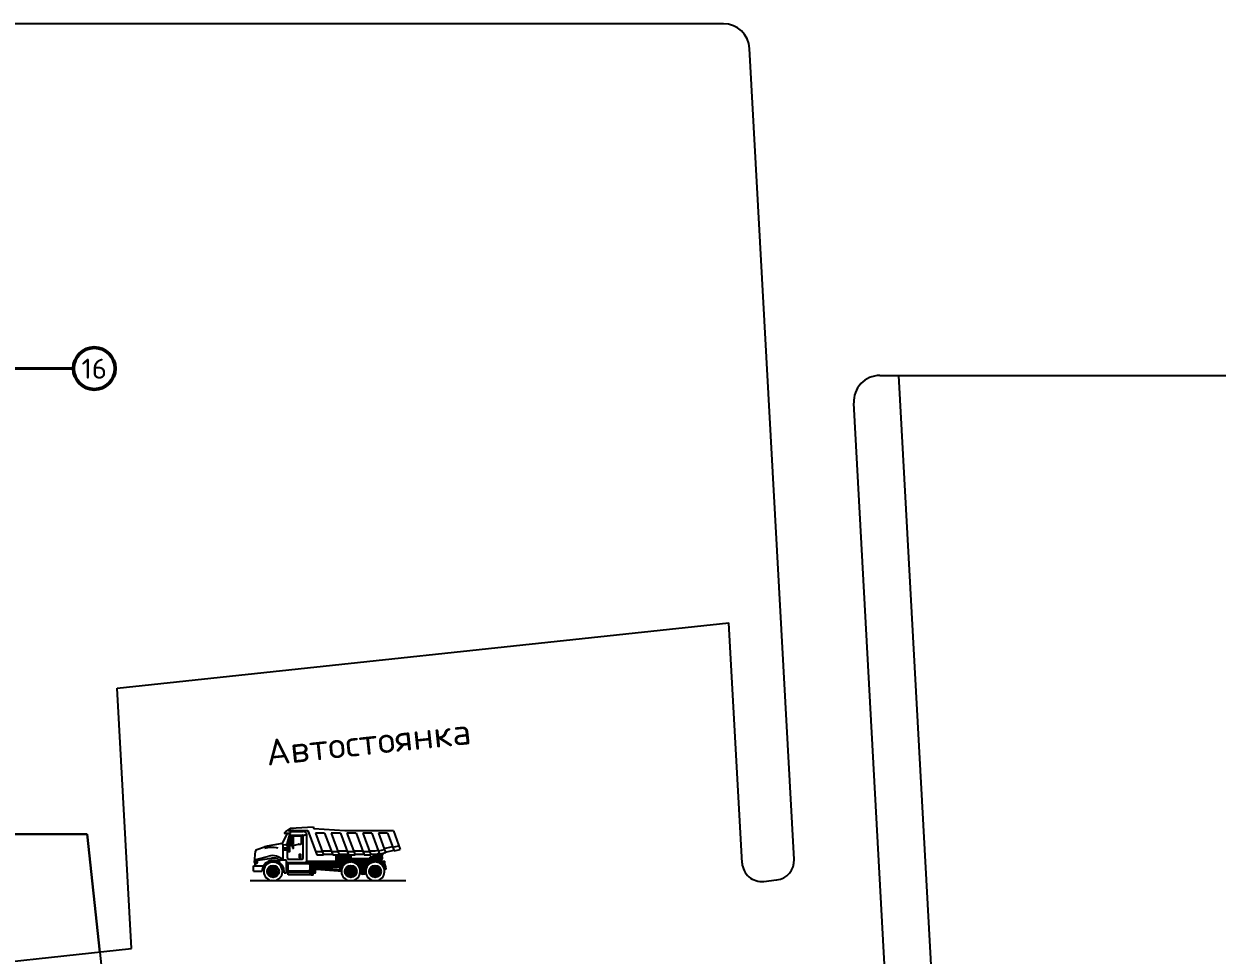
# Model space of a CAD drawing. Header units: millimetres. Extents: x 2406 to 3000, y 1133 to 1553.
# Drawn here: x 2611.3 to 2730.4, y 1311.4 to 1404.3 of the extents above; entities that cross this region are included whole.
import ezdxf

# ---------------------------------------------------------------- set-up
doc = ezdxf.new("R2010")
doc.units = ezdxf.units.MM
doc.layers.add('Проект.', color=7, linetype='Continuous')
doc.layers.add('Размеры', color=5, linetype='Continuous', lineweight=18)
doc.linetypes.add('FENCELINE2', pattern='A,6.35,-2.54,[132,ltypeshp.shx,S=2.54,R=0,X=-2.54,Y=0],-2.54,25.4', length=36.83)

msp = doc.modelspace()

# ---------------------------------------------------------------- hatches: boundary and pattern name
at = {"layer": 'Проект.', "ltscale": 0.2}
h = msp.add_hatch(dxfattribs=at)
h.set_pattern_fill('ANSI31', color=256, scale=0.06191, style=0)
h.set_pattern_definition([(45, (2667.0639, 1161.305426), (-0.00547209167, 0.00547209167), [])])
h.paths.add_polyline_path([(2637.09, 1319.68), (2637.26, 1319.73, 0.917596), (2635.07, 1319.89), (2635.23, 1319.86, -0.944901)])
h.paths.add_polyline_path([(2640.38, 1320.13), (2642.83, 1320.13, -0.350472), (2643.91, 1320.99), (2643.92, 1320.99), (2643.92, 1321.36), (2643.67, 1321.36), (2643.64, 1321.43), (2642.73, 1321.43), (2642.76, 1321.36), (2642.41, 1321.36), (2642.41, 1320.74), (2639.52, 1320.74, -0.38914), (2639.35, 1320.59), (2637.65, 1320.59, 0.414214), (2637.48, 1320.43), (2637.48, 1319.69), (2637.64, 1319.69), (2637.64, 1319.63), (2639.82, 1319.63), (2639.82, 1319.69), (2639.9, 1319.69), (2639.9, 1319.36), (2640.15, 1319.36), (2640.15, 1319.56), (2640.38, 1319.56), (2640.38, 1319.93), (2642.97, 1319.73, -0.03521), (2642.98, 1319.86), (2640.38, 1320.06)])
h.paths.add_polyline_path([(2639.82, 1319.87, -0.414214), (2639.7, 1319.75), (2637.75, 1319.75, -0.414214), (2637.64, 1319.87), (2637.64, 1320.4, -0.414214), (2637.75, 1320.52), (2639.7, 1320.52, -0.414214), (2639.82, 1320.4)], flags=16)
h.paths.add_polyline_path([(2646.9, 1320.83), (2646.9, 1320.92, 0.652802), (2647.02, 1321.22), (2647.17, 1321.54), (2646.78, 1321.45), (2646.75, 1321.51), (2646.37, 1321.43), (2646.07, 1321.43), (2646.32, 1321.14), (2645.83, 1321.14), (2645.83, 1320.99), (2646.34, 1320.99, -0.134942)])
h.paths.add_polyline_path([(2647.19, 1320.13), (2647.29, 1320.13, 0.329566), (2646.34, 1320.83), (2643.91, 1320.83, 0.329566), (2642.95, 1320.13), (2643.06, 1320.13, -0.892223), (2644.82, 1319.51, 0.231812), (2645.42, 1319.51, -0.892223)])
h.paths.add_polyline_path([(2647.31, 1320.74), (2647.03, 1320.74, -0.098266), (2647.31, 1320.42)])

# ---------------------------------------------------------------- linework, layer by layer
for p, q in [((2681.13, 1404.31), (2603.38, 1404.31)), ((2688.17, 1320.91), (2683.72, 1401.85)), ((2696.73, 1369.21), (2868.32, 1369.21)), ((2704.27, 1266.57), (2698.63, 1369.21)), ((2704.21, 1183.21), (2694.13, 1366.46)), ((2620.57, 1338.01), (2681.67, 1344.51)), ((2682.98, 1320.55), (2681.67, 1344.51)), ((2622, 1312.01), (2620.57, 1338.01)), ((2685.14, 1318.72), (2686.43, 1318.86)), ((2602.93, 1309.98), (2622, 1312.01)), ((2618.86, 1311.67), (2618.99, 1310.38))]:
    msp.add_line(p, q)
at = {"linetype": 'FENCELINE2', "lineweight": 30, "ltscale": 0.2}
for p, q in [((2600.78, 1323.45), (2617.6, 1323.45)), ((2617.6, 1323.45), (2618.86, 1311.67))]:
    msp.add_line(p, q, dxfattribs=at)
for centre, radius, start, end in [((2681.13, 1401.71), 2.6, 3.1476, 90), ((2696.73, 1366.61), 2.6, 90, 183.1476), ((2684.93, 1320.66), 1.95, 183.1476, 276.0725), ((2686.23, 1320.8), 1.95, 276.0725, 3.1476)]:
    msp.add_arc(centre, radius, start, end)
at = {"layer": 'Проект.', "color": 3, "ltscale": 0.2}
for p, q in [((2637.64, 1323.79), (2637.88, 1323.75)), ((2637.07, 1322.46), (2637.58, 1323.5)), ((2637.88, 1323.5), (2637.24, 1323.5)), ((2637.79, 1323.39), (2637.53, 1322.46)), ((2637.85, 1323.3), (2637.58, 1322.3)), ((2637.71, 1322.52), (2637.89, 1323.19)), ((2637.95, 1322.74), (2637.72, 1322.14)), ((2637.88, 1323.5), (2637.88, 1323.75)), ((2637.88, 1323.69), (2639.13, 1323.69)), ((2637.92, 1323.35), (2639.24, 1323.35)), ((2638.05, 1322.84), (2637.93, 1322.84)), ((2637.93, 1322.84), (2637.93, 1322.74)), ((2637.93, 1322.74), (2638.05, 1322.74)), ((2638.18, 1323.13), (2637.96, 1323.13)), ((2637.96, 1323.13), (2637.96, 1322.84)), ((2637.96, 1322.74), (2637.96, 1322.43)), ((2638.93, 1323.25), (2637.97, 1323.25)), ((2638.05, 1322.74), (2638.05, 1322.84)), ((2638.18, 1322.43), (2638.18, 1323.13)), ((2638.98, 1322.52), (2638.98, 1323.2)), ((2639.15, 1321.04), (2639.15, 1323.28)), ((2639.52, 1320.76), (2639.52, 1323.44)), ((2634.31, 1320.62), (2634.4, 1321.73)), ((2634.53, 1321.89), (2635.3, 1322.16)), ((2637.16, 1320.85), (2637.16, 1322.39)), ((2637.21, 1322.39), (2637.42, 1322.38)), ((2637.58, 1321.04), (2637.58, 1322.3)), ((2637.71, 1322.36), (2637.71, 1322.5)), ((2637.72, 1322.14), (2637.72, 1321.9)), ((2637.79, 1322.29), (2638.12, 1322.29)), ((2637.96, 1322.43), (2638.18, 1322.43)), ((2638.05, 1322.43), (2638.15, 1322.08)), ((2638.17, 1322.29), (2638.68, 1322.42)), ((2638.72, 1322.43), (2638.9, 1322.43)), ((2634.19, 1319.73), (2634.19, 1320.28)), ((2634.19, 1320.28), (2635.24, 1320.28)), ((2634.35, 1320.33), (2634.35, 1320.82)), ((2634.56, 1320.69), (2634.35, 1320.69)), ((2634.56, 1320.68), (2634.35, 1320.68)), ((2634.51, 1320.51), (2634.35, 1320.51)), ((2634.51, 1320.49), (2634.35, 1320.49)), ((2634.42, 1320.91), (2635.71, 1321.24)), ((2634.43, 1320.8), (2635.99, 1321.03)), ((2634.55, 1320.55), (2634.58, 1320.66)), ((2634.56, 1320.55), (2634.59, 1320.65)), ((2636.84, 1320.85), (2636.72, 1320.66)), ((2637.48, 1320.85), (2636.84, 1320.85)), ((2637.48, 1319.57), (2637.48, 1320.85)), ((2637.69, 1320.93), (2639.04, 1320.93)), ((2634.19, 1319.73), (2635.05, 1319.73)), ((2637.25, 1319.57), (2637.48, 1319.57))]:
    msp.add_line(p, q, dxfattribs=at)
at = {"layer": 'Проект.', "color": 1, "ltscale": 0.2}
for p, q in [((2637.88, 1324.03), (2637.67, 1323.86)), ((2637.67, 1323.86), (2638.73, 1323.81)), ((2637.88, 1324.03), (2640.15, 1324.17)), ((2638.73, 1323.81), (2639.63, 1323.81)), ((2639.47, 1323.81), (2639.69, 1323.65)), ((2639.63, 1323.81), (2640.53, 1321.36)), ((2640.15, 1324.17), (2640.23, 1323.95)), ((2643.32, 1323.75), (2640.23, 1323.95)), ((2648.16, 1323.75), (2643.32, 1323.75)), ((2648.16, 1323.75), (2648.83, 1321.92)), ((2640.39, 1323.53), (2641.18, 1321.36)), ((2641.3, 1323.53), (2640.39, 1323.53)), ((2641.3, 1323.53), (2642.1, 1321.36)), ((2642.87, 1323.53), (2641.96, 1323.53)), ((2641.96, 1323.53), (2642.76, 1321.36)), ((2642.87, 1323.53), (2643.67, 1321.36)), ((2644.45, 1323.53), (2643.53, 1323.53)), ((2643.53, 1323.53), (2644.33, 1321.36)), ((2644.45, 1323.53), (2645.24, 1321.36)), ((2646.02, 1323.53), (2645.1, 1323.53)), ((2645.1, 1323.53), (2645.9, 1321.36)), ((2646.02, 1323.53), (2646.78, 1321.45)), ((2646.67, 1323.53), (2647.39, 1321.59)), ((2647.59, 1323.53), (2646.67, 1323.53)), ((2647.59, 1323.53), (2648.23, 1321.78)), ((2640.4, 1321.71), (2641.05, 1321.71)), ((2641.03, 1321.78), (2641.94, 1321.78)), ((2641.16, 1321.43), (2642.07, 1321.43)), ((2641.97, 1321.71), (2642.62, 1321.71)), ((2642.6, 1321.78), (2643.51, 1321.78)), ((2643.54, 1321.71), (2644.2, 1321.71)), ((2644.17, 1321.78), (2645.08, 1321.78)), ((2644.3, 1321.43), (2645.22, 1321.43)), ((2645.11, 1321.71), (2645.77, 1321.71)), ((2645.74, 1321.78), (2646.33, 1321.78)), ((2646.33, 1321.78), (2646.63, 1321.85)), ((2646.66, 1321.78), (2647.26, 1321.92)), ((2647.24, 1321.99), (2648.08, 1322.19)), ((2647.36, 1321.65), (2648.2, 1321.85)), ((2648.11, 1322.12), (2648.71, 1322.26)), ((2648.23, 1321.78), (2648.83, 1321.92)), ((2640.53, 1321.36), (2641.18, 1321.36)), ((2642.1, 1321.36), (2642.76, 1321.36)), ((2643.67, 1321.36), (2644.33, 1321.36)), ((2645.24, 1321.36), (2645.9, 1321.36))]:
    msp.add_line(p, q, dxfattribs=at)
at = {"layer": 'Проект.', "ltscale": 0.2}
for p, q in [((2642.73, 1321.43), (2643.64, 1321.43)), ((2645.87, 1321.43), (2646.37, 1321.43)), ((2646.07, 1321.43), (2646.32, 1321.14)), ((2646.37, 1321.43), (2646.75, 1321.51)), ((2646.78, 1321.45), (2647.39, 1321.59)), ((2647.02, 1321.22), (2647.17, 1321.54)), ((2635.42, 1320.2), (2635.37, 1320.24)), ((2635.46, 1320.26), (2635.42, 1320.3)), ((2635.51, 1320.32), (2635.47, 1320.36)), ((2635.56, 1320.37), (2635.52, 1320.41)), ((2635.62, 1320.42), (2635.58, 1320.46)), ((2635.68, 1320.46), (2635.64, 1320.51)), ((2635.74, 1320.5), (2635.71, 1320.55)), ((2635.8, 1320.53), (2635.78, 1320.58)), ((2635.87, 1320.55), (2635.85, 1320.61)), ((2635.94, 1320.57), (2635.93, 1320.63)), ((2636.01, 1320.59), (2636, 1320.65)), ((2636.09, 1320.6), (2636.08, 1320.66)), ((2636.16, 1320.6), (2636.16, 1320.66)), ((2636.23, 1320.6), (2636.24, 1320.66)), ((2636.3, 1320.59), (2636.31, 1320.65)), ((2636.37, 1320.57), (2636.39, 1320.63)), ((2636.44, 1320.55), (2636.46, 1320.61)), ((2636.51, 1320.52), (2636.54, 1320.58)), ((2636.58, 1320.49), (2636.61, 1320.54)), ((2636.64, 1320.45), (2636.67, 1320.5)), ((2636.7, 1320.41), (2636.73, 1320.46)), ((2636.75, 1320.37), (2636.79, 1320.41)), ((2636.81, 1320.31), (2636.85, 1320.35)), ((2636.85, 1320.26), (2636.9, 1320.29)), ((2636.89, 1320.2), (2636.94, 1320.23)), ((2637.64, 1319.87), (2637.64, 1320.4)), ((2637.65, 1320.59), (2639.35, 1320.59)), ((2637.75, 1320.52), (2639.7, 1320.52)), ((2639.52, 1320.74), (2642.41, 1320.74)), ((2639.82, 1320.4), (2639.82, 1319.87)), ((2642.41, 1321.36), (2642.41, 1320.74)), ((2643.17, 1320.2), (2643.12, 1320.24)), ((2643.21, 1320.26), (2643.17, 1320.3)), ((2643.26, 1320.32), (2643.22, 1320.36)), ((2643.31, 1320.37), (2643.27, 1320.41)), ((2643.37, 1320.42), (2643.33, 1320.46)), ((2643.43, 1320.46), (2643.4, 1320.51)), ((2643.49, 1320.5), (2643.46, 1320.55)), ((2643.56, 1320.53), (2643.53, 1320.58)), ((2643.62, 1320.55), (2643.6, 1320.61)), ((2643.69, 1320.57), (2643.68, 1320.63)), ((2643.76, 1320.59), (2643.76, 1320.65)), ((2643.84, 1320.6), (2643.83, 1320.66)), ((2643.91, 1320.99), (2646.34, 1320.99)), ((2643.91, 1320.83), (2646.34, 1320.83)), ((2643.91, 1320.6), (2643.91, 1320.66)), ((2643.92, 1321.36), (2643.92, 1320.99)), ((2643.98, 1320.6), (2643.99, 1320.66)), ((2644.05, 1320.59), (2644.06, 1320.65)), ((2644.13, 1320.57), (2644.14, 1320.63)), ((2644.2, 1320.55), (2644.21, 1320.61)), ((2644.26, 1320.52), (2644.29, 1320.58)), ((2644.33, 1320.49), (2644.36, 1320.54)), ((2644.39, 1320.45), (2644.42, 1320.5)), ((2644.45, 1320.41), (2644.49, 1320.46)), ((2644.51, 1320.37), (2644.55, 1320.41)), ((2644.56, 1320.31), (2644.6, 1320.35)), ((2644.6, 1320.26), (2644.65, 1320.29)), ((2644.65, 1320.2), (2644.69, 1320.23)), ((2645.59, 1320.18), (2645.54, 1320.21)), ((2645.63, 1320.24), (2645.58, 1320.27)), ((2645.68, 1320.3), (2645.63, 1320.33)), ((2645.73, 1320.35), (2645.68, 1320.39)), ((2645.78, 1320.4), (2645.74, 1320.44)), ((2645.84, 1320.44), (2645.8, 1320.49)), ((2645.83, 1321.14), (2645.83, 1320.99)), ((2646.32, 1321.14), (2645.83, 1321.14)), ((2645.9, 1320.48), (2645.87, 1320.53)), ((2645.96, 1320.51), (2645.94, 1320.57)), ((2646.03, 1320.54), (2646.01, 1320.6)), ((2646.1, 1320.57), (2646.08, 1320.62)), ((2646.17, 1320.58), (2646.16, 1320.64)), ((2646.24, 1320.59), (2646.24, 1320.65)), ((2646.31, 1320.6), (2646.31, 1320.66)), ((2646.39, 1320.6), (2646.39, 1320.66)), ((2646.46, 1320.59), (2646.47, 1320.65)), ((2646.53, 1320.58), (2646.54, 1320.64)), ((2646.6, 1320.56), (2646.62, 1320.62)), ((2646.67, 1320.54), (2646.69, 1320.59)), ((2646.74, 1320.51), (2646.76, 1320.56)), ((2646.8, 1320.47), (2646.83, 1320.52)), ((2646.86, 1320.43), (2646.9, 1320.48)), ((2646.9, 1320.83), (2646.9, 1320.92)), ((2646.92, 1320.39), (2646.96, 1320.43)), ((2646.97, 1320.34), (2647.01, 1320.38)), ((2647.02, 1320.28), (2647.06, 1320.32)), ((2647.03, 1320.74), (2647.31, 1320.74)), ((2647.06, 1320.22), (2647.11, 1320.26)), ((2647.1, 1320.16), (2647.15, 1320.19)), ((2647.31, 1320.42), (2647.31, 1320.74)), ((2635.07, 1319.89), (2635.23, 1319.86)), ((2635.28, 1319.8), (2635.22, 1319.8)), ((2635.27, 1319.72), (2635.22, 1319.72)), ((2635.28, 1319.65), (2635.22, 1319.65)), ((2635.29, 1319.87), (2635.23, 1319.88)), ((2635.29, 1319.58), (2635.23, 1319.57)), ((2635.3, 1319.51), (2635.24, 1319.49)), ((2635.3, 1319.94), (2635.25, 1319.95)), ((2635.32, 1320.01), (2635.27, 1320.03)), ((2635.32, 1319.44), (2635.27, 1319.42)), ((2635.35, 1319.37), (2635.29, 1319.35)), ((2635.35, 1320.08), (2635.3, 1320.1)), ((2635.38, 1320.14), (2635.33, 1320.17)), ((2635.38, 1319.3), (2635.33, 1319.28)), ((2635.42, 1319.24), (2635.37, 1319.21)), ((2635.46, 1319.18), (2635.41, 1319.15)), ((2635.5, 1319.13), (2635.46, 1319.09)), ((2635.56, 1319.07), (2635.52, 1319.03)), ((2635.61, 1319.03), (2635.58, 1318.98)), ((2635.67, 1318.98), (2635.64, 1318.94)), ((2636.69, 1319.02), (2636.73, 1318.98)), ((2636.75, 1319.07), (2636.79, 1319.03)), ((2636.8, 1319.12), (2636.84, 1319.08)), ((2636.85, 1319.18), (2636.89, 1319.14)), ((2636.89, 1319.24), (2636.94, 1319.2)), ((2636.93, 1320.14), (2636.98, 1320.16)), ((2636.93, 1319.3), (2636.98, 1319.27)), ((2636.96, 1320.07), (2637.02, 1320.09)), ((2636.96, 1319.36), (2637.01, 1319.34)), ((2636.99, 1320), (2637.04, 1320.02)), ((2636.99, 1319.43), (2637.04, 1319.41)), ((2637.01, 1319.93), (2637.07, 1319.95)), ((2637.01, 1319.5), (2637.06, 1319.49)), ((2637.02, 1319.86), (2637.08, 1319.87)), ((2637.02, 1319.57), (2637.08, 1319.56)), ((2637.03, 1319.79), (2637.09, 1319.79)), ((2637.03, 1319.64), (2637.09, 1319.64)), ((2637.04, 1319.72), (2637.09, 1319.72)), ((2637.09, 1319.68), (2637.26, 1319.73)), ((2637.48, 1319.69), (2637.64, 1319.69)), ((2637.64, 1319.36), (2637.64, 1319.69)), ((2637.64, 1319.63), (2639.82, 1319.63)), ((2639.82, 1319.36), (2637.64, 1319.36)), ((2639.7, 1319.75), (2637.75, 1319.75)), ((2639.82, 1319.69), (2639.82, 1319.36)), ((2639.82, 1319.69), (2639.9, 1319.69)), ((2639.9, 1319.69), (2639.9, 1319.36)), ((2639.9, 1319.36), (2640.15, 1319.36)), ((2640.15, 1319.36), (2640.15, 1319.56)), ((2640.15, 1319.56), (2640.38, 1319.56)), ((2642.83, 1320.13), (2640.38, 1320.13)), ((2640.38, 1320.06), (2640.38, 1320.13)), ((2642.98, 1319.86), (2640.38, 1320.06)), ((2642.97, 1319.73), (2640.38, 1319.93)), ((2640.38, 1319.56), (2640.38, 1319.93)), ((2642.81, 1319.96), (2642.84, 1319.96)), ((2643.06, 1320.13), (2642.95, 1320.13)), ((2643.03, 1319.8), (2642.97, 1319.8)), ((2643.03, 1319.72), (2642.97, 1319.72)), ((2643.03, 1319.65), (2642.97, 1319.65)), ((2643.04, 1319.87), (2642.98, 1319.88)), ((2643.04, 1319.58), (2642.98, 1319.57)), ((2643.05, 1319.94), (2643, 1319.95)), ((2643.05, 1319.51), (2643, 1319.49)), ((2643.07, 1320.01), (2643.02, 1320.03)), ((2643.07, 1319.44), (2643.02, 1319.42)), ((2643.1, 1319.37), (2643.04, 1319.35)), ((2643.1, 1320.08), (2643.05, 1320.1)), ((2643.13, 1320.14), (2643.08, 1320.17)), ((2643.13, 1319.3), (2643.08, 1319.28)), ((2643.17, 1319.24), (2643.12, 1319.21)), ((2643.21, 1319.18), (2643.16, 1319.15)), ((2643.26, 1319.13), (2643.21, 1319.09)), ((2643.31, 1319.07), (2643.27, 1319.03)), ((2643.36, 1319.03), (2643.33, 1318.98)), ((2643.42, 1318.98), (2643.39, 1318.94)), ((2643.73, 1319.68), (2643.7, 1319.7)), ((2643.73, 1319.68), (2643.71, 1319.65)), ((2643.75, 1319.82), (2643.72, 1319.81)), ((2643.75, 1319.82), (2643.75, 1319.85)), ((2643.81, 1319.57), (2643.78, 1319.56)), ((2643.81, 1319.57), (2643.82, 1319.54)), ((2643.87, 1319.89), (2643.84, 1319.91)), ((2643.87, 1319.89), (2643.88, 1319.92)), ((2643.95, 1319.54), (2643.93, 1319.52)), ((2643.95, 1319.54), (2643.97, 1319.53)), ((2644, 1319.87), (2643.99, 1319.9)), ((2644, 1319.87), (2644.03, 1319.88)), ((2644.06, 1319.62), (2644.09, 1319.63)), ((2644.06, 1319.62), (2644.07, 1319.59)), ((2644.08, 1319.76), (2644.1, 1319.79)), ((2644.08, 1319.76), (2644.11, 1319.74)), ((2644.44, 1319.02), (2644.48, 1318.98)), ((2644.5, 1319.07), (2644.54, 1319.03)), ((2644.55, 1319.12), (2644.59, 1319.08)), ((2644.6, 1319.18), (2644.65, 1319.14)), ((2644.64, 1319.24), (2644.69, 1319.2)), ((2644.68, 1320.14), (2644.73, 1320.16)), ((2644.68, 1319.3), (2644.73, 1319.27)), ((2644.71, 1320.07), (2644.77, 1320.09)), ((2644.71, 1319.36), (2644.76, 1319.34)), ((2644.74, 1320), (2644.8, 1320.02)), ((2644.74, 1319.43), (2644.79, 1319.41)), ((2644.76, 1319.93), (2644.82, 1319.95)), ((2644.76, 1319.5), (2644.82, 1319.49)), ((2644.77, 1319.57), (2644.83, 1319.56)), ((2644.78, 1319.86), (2644.83, 1319.87)), ((2644.78, 1319.79), (2644.84, 1319.79)), ((2644.78, 1319.64), (2644.84, 1319.64)), ((2644.79, 1319.72), (2644.85, 1319.72)), ((2645.46, 1319.77), (2645.4, 1319.77)), ((2645.46, 1319.69), (2645.4, 1319.69)), ((2645.47, 1319.84), (2645.41, 1319.85)), ((2645.47, 1319.62), (2645.41, 1319.61)), ((2645.48, 1319.91), (2645.42, 1319.92)), ((2645.48, 1319.55), (2645.42, 1319.54)), ((2645.5, 1319.98), (2645.44, 1320)), ((2645.49, 1319.48), (2645.44, 1319.46)), ((2645.52, 1319.41), (2645.46, 1319.39)), ((2645.52, 1320.05), (2645.47, 1320.07)), ((2645.55, 1319.34), (2645.49, 1319.32)), ((2645.55, 1320.12), (2645.5, 1320.14)), ((2645.58, 1319.28), (2645.53, 1319.25)), ((2645.62, 1319.22), (2645.57, 1319.18)), ((2645.66, 1319.16), (2645.62, 1319.12)), ((2645.71, 1319.1), (2645.67, 1319.06)), ((2645.76, 1319.05), (2645.73, 1319.01)), ((2645.82, 1319.01), (2645.79, 1318.96)), ((2646.17, 1319.67), (2646.14, 1319.69)), ((2646.19, 1319.81), (2646.15, 1319.8)), ((2646.17, 1319.67), (2646.15, 1319.64)), ((2646.19, 1319.81), (2646.18, 1319.84)), ((2646.25, 1319.56), (2646.22, 1319.56)), ((2646.25, 1319.56), (2646.26, 1319.53)), ((2646.29, 1319.89), (2646.27, 1319.91)), ((2646.29, 1319.89), (2646.31, 1319.92)), ((2646.39, 1319.55), (2646.37, 1319.52)), ((2646.39, 1319.55), (2646.42, 1319.53)), ((2646.43, 1319.88), (2646.42, 1319.91)), ((2646.43, 1319.88), (2646.46, 1319.88)), ((2646.5, 1319.63), (2646.53, 1319.64)), ((2646.5, 1319.63), (2646.5, 1319.6)), ((2646.51, 1319.77), (2646.53, 1319.79)), ((2646.51, 1319.77), (2646.54, 1319.75)), ((2646.84, 1319), (2646.88, 1318.95)), ((2646.9, 1319.04), (2646.94, 1319)), ((2646.96, 1319.09), (2647, 1319.05)), ((2647.01, 1319.14), (2647.05, 1319.1)), ((2647.05, 1319.2), (2647.1, 1319.17)), ((2647.09, 1319.26), (2647.14, 1319.23)), ((2647.13, 1319.32), (2647.18, 1319.3)), ((2647.14, 1320.1), (2647.19, 1320.12)), ((2647.16, 1320.03), (2647.22, 1320.05)), ((2647.16, 1319.39), (2647.21, 1319.37)), ((2647.18, 1319.46), (2647.24, 1319.44)), ((2647.29, 1320.13), (2647.19, 1320.13)), ((2647.19, 1319.96), (2647.24, 1319.98)), ((2647.2, 1319.89), (2647.26, 1319.9)), ((2647.2, 1319.53), (2647.26, 1319.52)), ((2647.21, 1319.6), (2647.27, 1319.59)), ((2647.22, 1319.82), (2647.27, 1319.83)), ((2647.22, 1319.75), (2647.28, 1319.75)), ((2647.22, 1319.67), (2647.28, 1319.67)), ((2647.41, 1319.96), (2647.44, 1319.96)), ((2633.87, 1318.82), (2649.39, 1318.82)), ((2635.73, 1318.95), (2635.7, 1318.9)), ((2635.8, 1318.91), (2635.77, 1318.86)), ((2635.87, 1318.89), (2635.85, 1318.83)), ((2635.94, 1318.87), (2635.92, 1318.82)), ((2636.01, 1318.85), (2636, 1318.82)), ((2636.08, 1318.84), (2636.08, 1318.82)), ((2636.15, 1318.84), (2636.15, 1318.82)), ((2636.22, 1318.84), (2636.23, 1318.82)), ((2636.3, 1318.85), (2636.3, 1318.82)), ((2636.37, 1318.87), (2636.38, 1318.82)), ((2636.44, 1318.89), (2636.46, 1318.83)), ((2636.51, 1318.91), (2636.53, 1318.86)), ((2636.57, 1318.94), (2636.6, 1318.89)), ((2636.63, 1318.98), (2636.67, 1318.93)), ((2643.48, 1318.95), (2643.46, 1318.9)), ((2643.55, 1318.91), (2643.53, 1318.86)), ((2643.62, 1318.89), (2643.6, 1318.83)), ((2643.69, 1318.87), (2643.67, 1318.82)), ((2643.76, 1318.85), (2643.75, 1318.82)), ((2643.83, 1318.84), (2643.83, 1318.82)), ((2643.9, 1318.84), (2643.9, 1318.82)), ((2643.98, 1318.84), (2643.98, 1318.82)), ((2644.05, 1318.85), (2644.05, 1318.82)), ((2644.12, 1318.87), (2644.13, 1318.82)), ((2644.19, 1318.89), (2644.21, 1318.83)), ((2644.26, 1318.91), (2644.28, 1318.86)), ((2644.32, 1318.94), (2644.35, 1318.89)), ((2644.39, 1318.98), (2644.42, 1318.93)), ((2645.88, 1318.97), (2645.85, 1318.92)), ((2645.95, 1318.93), (2645.92, 1318.88)), ((2646.01, 1318.9), (2645.99, 1318.85)), ((2646.08, 1318.88), (2646.06, 1318.82)), ((2646.15, 1318.86), (2646.14, 1318.82)), ((2646.22, 1318.85), (2646.22, 1318.82)), ((2646.29, 1318.84), (2646.29, 1318.82)), ((2646.37, 1318.84), (2646.37, 1318.82)), ((2646.44, 1318.84), (2646.44, 1318.82)), ((2646.51, 1318.86), (2646.52, 1318.82)), ((2646.58, 1318.87), (2646.6, 1318.82)), ((2646.65, 1318.9), (2646.67, 1318.84)), ((2646.72, 1318.92), (2646.74, 1318.87)), ((2646.78, 1318.96), (2646.81, 1318.91))]:
    msp.add_line(p, q, dxfattribs=at)
at = {"layer": 'Проект.', "color": 3, "ltscale": 0.2}
for points in [[(2637.25, 1321.87), (2637.47, 1321.87), (2637.47, 1322.03), (2637.25, 1322.03)], [(2637.64, 1321.71), (2637.82, 1321.71), (2637.82, 1322.06), (2637.64, 1322.06)], [(2638.09, 1322.02), (2638.19, 1322.02), (2638.19, 1322.13), (2638.09, 1322.13)], [(2638.76, 1321.06), (2638.93, 1321.06), (2638.93, 1321.39), (2638.76, 1321.39)]]:
    msp.add_lwpolyline(points, close=True, dxfattribs=at)
at = {"layer": 'Проект.', "ltscale": 0.2}
for centre, radius in [((2636.15, 1319.72), 0.596), ((2636.15, 1319.72), 0.549), ((2636.11, 1320.16), 0.0495), ((2643.91, 1319.72), 0.596), ((2643.91, 1319.72), 0.563), ((2643.91, 1319.72), 0.542), ((2646.34, 1319.72), 0.596), ((2646.34, 1319.72), 0.563), ((2646.34, 1319.72), 0.542), ((2635.72, 1319.82), 0.0495), ((2635.74, 1319.54), 0.0495), ((2635.86, 1320.06), 0.0495), ((2636.15, 1319.72), 0.345), ((2635.93, 1319.34), 0.0495), ((2636.15, 1319.72), 0.227), ((2635.98, 1319.75), 0.0359), ((2636.01, 1319.62), 0.0359), ((2636.05, 1319.86), 0.0359), ((2636.15, 1319.72), 0.124), ((2636.15, 1319.72), 0.0673), ((2636.13, 1319.55), 0.0359), ((2636.18, 1319.89), 0.0359), ((2636.2, 1319.27), 0.0495), ((2636.26, 1319.58), 0.0359), ((2636.3, 1319.82), 0.0359), ((2636.33, 1319.69), 0.0359), ((2636.38, 1320.1), 0.0495), ((2636.45, 1319.38), 0.0495), ((2636.57, 1319.9), 0.0495), ((2636.59, 1319.62), 0.0495), ((2643.74, 1319.75), 0.0359), ((2643.77, 1319.62), 0.0359), ((2643.81, 1319.86), 0.0359), ((2643.91, 1319.72), 0.128), ((2643.88, 1319.55), 0.0359), ((2643.94, 1319.89), 0.0359), ((2644.01, 1319.58), 0.0359), ((2644.05, 1319.82), 0.0359), ((2644.08, 1319.69), 0.0359), ((2646.17, 1319.74), 0.0359), ((2646.2, 1319.61), 0.0359), ((2646.24, 1319.86), 0.0359), ((2646.34, 1319.72), 0.128), ((2646.32, 1319.55), 0.0359), ((2646.36, 1319.89), 0.0359), ((2646.45, 1319.58), 0.0359), ((2646.48, 1319.82), 0.0359), ((2646.51, 1319.7), 0.0359)]:
    msp.add_circle(centre, radius, dxfattribs=at)
at = {"layer": 'Проект.', "color": 3, "ltscale": 0.2}
for centre, radius, start, end in [((2637.61, 1323.59), 0.204, 79.9035, 131.6569), ((2638.75, 1322.31), 1.92, 131.6569, 141.59), ((2637.7, 1323.41), 0.0884, 344.797, 90), ((2637.92, 1323.28), 0.0699, 90, 164.797), ((2637.97, 1323.17), 0.0844, 90, 165.117), ((2638.93, 1323.2), 0.0493, 0, 90), ((2639.08, 1323.28), 0.0699, 0, 90), ((2639.13, 1323.26), 0.432, 24.7988, 90), ((2639.21, 1323.92), 0.572, 273.0967, 303.1209), ((2634.59, 1321.71), 0.186, 109.0103, 174.9963), ((2636.21, 1319.51), 2.8, 103.2823, 109.0103), ((2638.67, 1309.11), 13.48, 96.8903, 103.2823), ((2637.22, 1322.56), 0.175, 201.2254, 267.2761), ((2637.42, 1322.49), 0.115, 267.2761, 344.797), ((2637.79, 1322.5), 0.0773, 165.117, 180), ((2637.79, 1322.36), 0.0773, 180, 270), ((2638.12, 1322.5), 0.218, 270, 284.254), ((2638.72, 1322.24), 0.19, 91.8808, 104.254), ((2638.89, 1322.52), 0.0845, 271.8808, 0), ((2634.66, 1320.59), 0.353, 174.9963, 208.8077), ((2634.44, 1320.82), 0.0932, 104.4566, 180), ((2634.44, 1320.7), 0.0932, 98.5508, 180), ((2634.4, 1320.33), 0.0466, 180, 270), ((2634.51, 1320.52), 0.0164, 270, 298.5723), ((2634.51, 1320.52), 0.0281, 270, 298.5723), ((2634.48, 1320.57), 0.0791, 298.5723, 345.6754), ((2634.48, 1320.57), 0.0675, 298.5723, 345.6754), ((2634.56, 1320.66), 0.0281, 345.6754, 90), ((2634.56, 1320.66), 0.0164, 345.6754, 90), ((2636.09, 1319.78), 1.51, 45.0062, 104.4566), ((2636.17, 1319.82), 1.23, 57.2047, 98.5508), ((2637.69, 1321.04), 0.117, 180, 270), ((2639.04, 1321.04), 0.117, 270, 0)]:
    msp.add_arc(centre, radius, start, end, dxfattribs=at)
at = {"layer": 'Проект.', "ltscale": 0.2}
for centre, radius, start, end in [((2636.15, 1319.72), 1.1, 352.4081, 179.2883), ((2636.15, 1319.72), 0.939, 286.2639, 253.7361), ((2637.65, 1320.43), 0.165, 90, 180), ((2637.75, 1320.4), 0.116, 90, 180), ((2639.35, 1320.76), 0.166, 270, 0), ((2639.7, 1320.4), 0.116, 0, 90), ((2643.91, 1319.88), 1.1, 90, 176.0496), ((2643.91, 1319.84), 0.997, 90, 168.4487), ((2643.91, 1319.72), 0.939, 286.2639, 253.7361), ((2643.92, 1320.15), 0.0616, 5.8628, 171.071), ((2646.34, 1319.72), 0.939, 286.2639, 253.7361), ((2646.2, 1320.13), 0.0616, 25.821, 191.0291), ((2646.34, 1319.88), 1.1, 3.9504, 90), ((2646.34, 1319.84), 0.997, 11.5513, 90), ((2646.47, 1320.13), 0.0616, 349.821, 155.0291), ((2646.9, 1321.09), 0.178, 272.7071, 45.2535), ((2637.75, 1319.87), 0.116, 180, 270), ((2639.7, 1319.87), 0.116, 270, 0), ((2642.84, 1320.05), 0.0932, 270, 348.4487), ((2643.49, 1319.6), 0.0616, 113.8628, 279.071), ((2643.5, 1319.86), 0.0616, 77.8628, 243.071), ((2643.64, 1319.38), 0.0616, 149.8628, 315.071), ((2643.66, 1320.08), 0.0616, 41.8628, 207.071), ((2643.74, 1319.75), 0.0608, 103.2756, 237.6723), ((2643.77, 1319.62), 0.0608, 148.2756, 282.6723), ((2643.81, 1319.86), 0.0608, 58.2756, 192.6723), ((2643.88, 1319.55), 0.0608, 193.2756, 327.6723), ((2643.89, 1319.29), 0.0616, 185.8628, 351.071), ((2643.94, 1319.89), 0.0608, 13.2756, 147.6723), ((2644.01, 1319.58), 0.0608, 238.2756, 12.6723), ((2644.05, 1319.82), 0.0608, 328.2756, 102.6723), ((2644.08, 1319.69), 0.0608, 283.2756, 57.6723), ((2644.15, 1319.36), 0.0616, 221.8628, 27.071), ((2644.17, 1320.06), 0.0616, 329.8628, 135.071), ((2644.31, 1319.58), 0.0616, 257.8628, 63.071), ((2644.32, 1319.84), 0.0616, 293.8628, 99.071), ((2645.12, 1320.13), 0.685, 243.8973, 296.1027), ((2645.91, 1319.72), 0.0616, 97.821, 263.0291), ((2645.99, 1319.97), 0.0616, 61.821, 227.0291), ((2645.99, 1319.46), 0.0616, 133.821, 299.0291), ((2646.17, 1319.74), 0.0608, 105.2337, 239.6305), ((2646.2, 1319.61), 0.0608, 150.2337, 284.6305), ((2646.21, 1319.31), 0.0616, 169.821, 335.0291), ((2646.24, 1319.86), 0.0608, 60.2337, 194.6305), ((2646.32, 1319.55), 0.0608, 195.2337, 329.6305), ((2646.36, 1319.89), 0.0608, 15.2337, 149.6305), ((2646.45, 1319.58), 0.0608, 240.2337, 14.6305), ((2646.48, 1319.31), 0.0616, 205.821, 11.0291), ((2646.48, 1319.82), 0.0608, 330.2337, 104.6305), ((2646.51, 1319.7), 0.0608, 285.2337, 59.6305), ((2646.69, 1319.98), 0.0616, 313.821, 119.0291), ((2646.69, 1319.47), 0.0616, 241.821, 47.0291), ((2646.77, 1319.72), 0.0616, 277.821, 83.0291), ((2647.41, 1320.05), 0.0932, 191.5513, 270)]:
    msp.add_arc(centre, radius, start, end, dxfattribs=at)
for centre, major_axis in [((2643.5, 1319.87), (0.151, -0.054)), ((2643.49, 1319.6), (0.154, 0.046)), ((2643.64, 1319.37), (0.098, 0.127)), ((2643.66, 1320.08), (0.091, -0.132)), ((2643.89, 1319.28), (0.004, 0.161)), ((2643.92, 1320.15), (-0.004, -0.161)), ((2644.15, 1319.36), (-0.091, 0.132)), ((2644.17, 1320.06), (-0.098, -0.127)), ((2644.32, 1319.57), (-0.151, 0.054)), ((2644.32, 1319.84), (-0.154, -0.046)), ((2645.91, 1319.72), (0.161, 0.001)), ((2645.99, 1319.97), (0.131, -0.093)), ((2645.99, 1319.46), (0.129, 0.095)), ((2646.2, 1320.13), (0.051, -0.152)), ((2646.21, 1319.31), (0.049, 0.153)), ((2646.47, 1320.13), (-0.049, -0.153)), ((2646.48, 1319.31), (-0.051, 0.152)), ((2646.69, 1319.98), (-0.129, -0.095)), ((2646.69, 1319.47), (-0.131, 0.093)), ((2646.78, 1319.72), (-0.161, -0.001))]:
    msp.add_ellipse(centre, major_axis=major_axis, ratio=0.380144, start_param=4.678402, end_param=7.887969, dxfattribs=at)
at = {"layer": 'Проект.', "color": 3, "ltscale": 0.2}
msp.add_spline([(2635.32, 1322.05), (2635.91, 1322.15), (2636.64, 1322.08)], degree=3, dxfattribs=at)
at = {"layer": 'Размеры', "lineweight": 40}
msp.add_line((2616.23, 1369.91), (2604.89, 1369.91), dxfattribs=at)
at = {"layer": 'Размеры', "lineweight": 50}
msp.add_circle((2618.3, 1369.91), 2.08, dxfattribs=at)

# ---------------------------------------------------------------- texts
at = {"lineweight": 40, "insert": (2635.3, 1332.85), "char_height": 2.6, "width": 56.0147, "attachment_point": 1, "rotation": 6.07}
msp.add_mtext('{\\Ftxt.shx|c204;Автостоянка}', dxfattribs=at)
at = {"layer": 'Размеры', "lineweight": 40, "insert": (2617.01, 1370.89), "char_height": 2, "width": 8.4064, "attachment_point": 1}
msp.add_mtext('{\\Ftxt.shx|c204;16}', dxfattribs=at)

doc.saveas('drawing.dxf')
